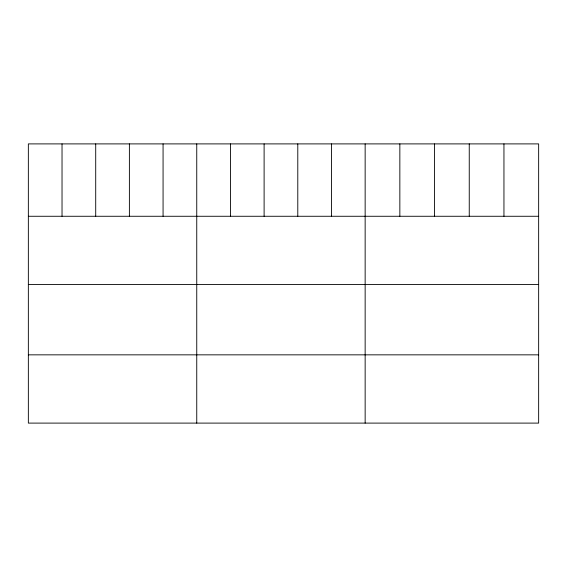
<?xml version="1.0" encoding="UTF-8"?>
<svg xmlns="http://www.w3.org/2000/svg" width="567" height="567" viewBox="0 0 567 567"><rect width="100%" height="100%" fill="white"/><g stroke="black" fill="none" stroke-linecap="round" stroke-linejoin="round"><path stroke-width="0.85" d="M538.65 216.268L538.65 423.102L28.35 423.102L28.35 143.898L538.65 143.898L538.65 216.268L28.35 216.268M28.35 284.521L538.65 284.521M28.35 354.843L538.65 354.843M503.95 143.898L503.95 216.268M469.249 143.898L469.249 216.268M434.549 143.898L434.549 216.268M399.848 143.898L399.848 216.268M365.148 143.898L365.148 423.102M331.468 143.898L331.468 216.268M297.788 143.898L297.788 216.268M264.109 143.898L264.109 216.268M230.429 143.898L230.429 216.268M196.749 143.898L196.749 423.102M163.069 143.898L163.069 216.268M129.389 143.898L129.389 216.268M95.71 143.898L95.71 216.268M62.03 143.898L62.03 216.268"/></g></svg>
